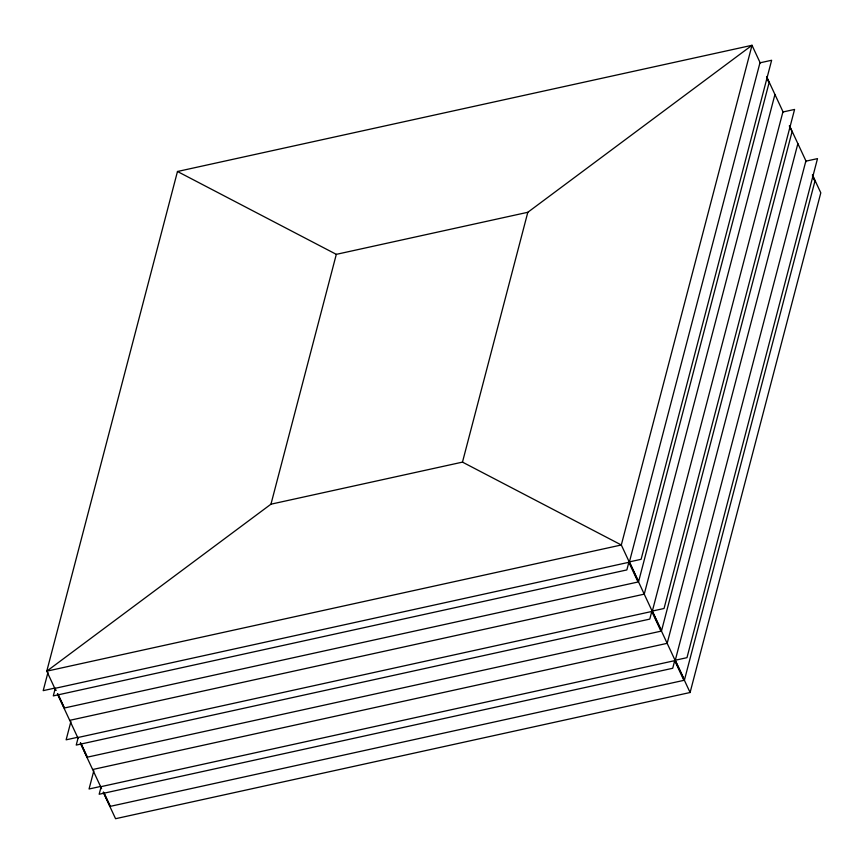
<?xml version="1.0" encoding="UTF-8"?>
<svg xmlns="http://www.w3.org/2000/svg" width="864" height="864" viewBox="0 0 864 864"><rect width="100%" height="100%" fill="white"/><g stroke="black" fill="none" stroke-linecap="round" stroke-linejoin="round"><path stroke-width="1.3" d="M760.396 63.288L752.004 45.295L177.476 171.493L46.775 671.177L55.728 690.368M47.974 672.408L43.2 690.649L54.886 688.079L55.966 690.39M70.902 721.58L66.128 739.822L77.825 737.251M93.83 770.753L89.057 788.994L100.753 786.424M270.961 504.187L462.478 462.121L621.313 544.979L46.775 671.177L270.961 504.187L336.312 254.351L527.818 212.285L752.004 45.295L621.313 544.979L690.098 692.507L115.571 818.705L103.27 792.32M462.478 462.121L527.818 212.285M628.852 562.302L626.854 569.927L53.298 695.909L55.285 688.284L628.852 562.302L638.042 582.001L64.476 707.983L57.996 694.073M629.424 561.881L759.953 62.834L771.638 60.264L641.11 559.31L629.424 561.881L638.604 581.58L769.133 82.534L766.973 77.89M774.943 94.468L644.242 594.151L69.703 720.349M651.78 611.474L649.782 619.099L76.226 745.081L78.224 737.456L651.78 611.474L660.971 631.174L87.404 757.156L80.924 743.245M652.352 611.053L782.881 112.007L794.578 109.436L664.038 608.494L652.352 611.053L661.543 630.752L792.072 131.706L789.372 125.906M797.872 143.651L667.17 643.334L92.642 769.532M674.708 660.647L672.721 668.272L99.155 794.254L101.153 786.629L674.708 660.647L683.899 680.346L110.344 806.339L103.853 792.428M675.281 660.236L805.82 161.179L817.506 158.62L686.977 657.666L675.281 660.236L684.472 679.925L815 180.878L812.84 176.245M690.098 692.507L820.8 192.823L812.408 174.83M177.476 171.493L336.312 254.351M766.552 76.486L783.324 112.46M789.48 125.658L806.263 161.644M766.573 77.684L768.193 81.162M789.502 126.857L790.582 129.179M812.43 176.029L814.601 180.673M57.586 693.868L64.076 707.778M80.525 743.051L87.005 756.95M103.453 792.223L109.933 806.123M57.402 693.965L78.095 738.342M80.33 743.137L101.585 788.713"/></g></svg>
